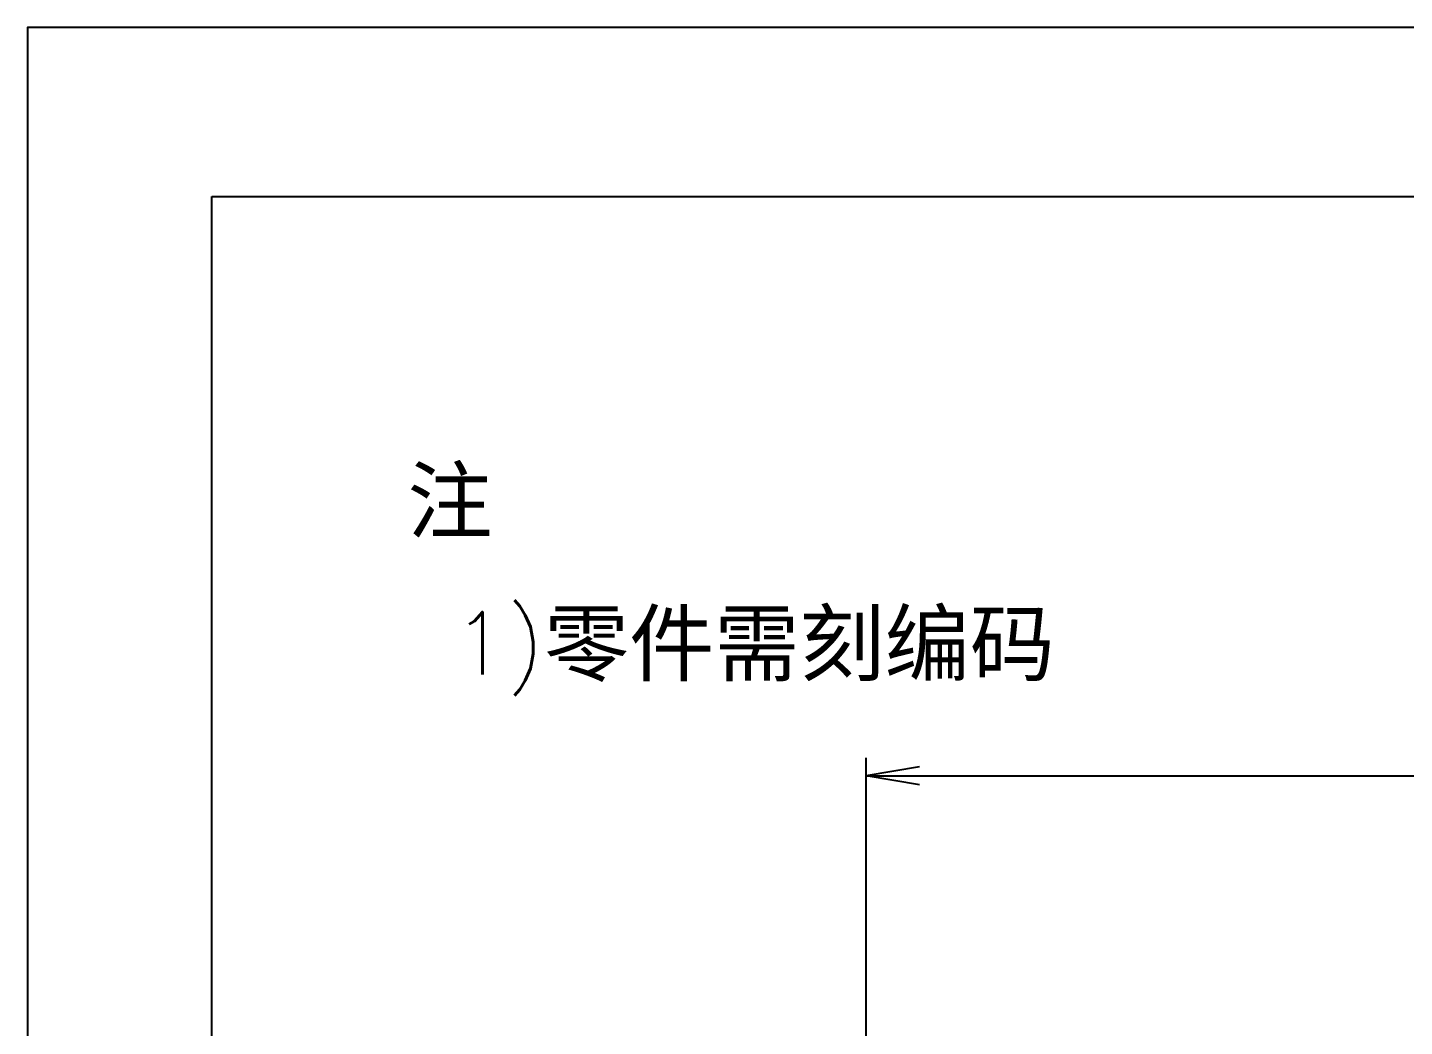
# Model space of a CAD drawing. Header units: millimetres. Extents: x 5606 to 13175, y -3239 to -2051.
# Drawn here: x 5605.6 to 5914.4, y -2275.1 to -2051.2 of the extents above; entities that cross this region are included whole.
import ezdxf

# ---------------------------------------------------------------- set-up
doc = ezdxf.new("R2010")
doc.units = ezdxf.units.MM
doc.layers.add('title_frame', color=7, linetype='Continuous')
doc.layers.add('word_dim', color=253, linetype='Continuous')
doc.styles.get("Standard").update_dxf_attribs({"font": 'romans.shx', "bigfont": 'bigfont.shx'})
doc.dimstyles.new('RS1-4', dxfattribs={"dimscale": 4, "dimtxt": 3.5, "dimasz": 3, "dimexe": 1, "dimexo": 0, "dimgap": 1, "dimtad": 3, "dimdsep": 46, "dimtxsty": 'Standard', "dimblk1": 'OPEN', "dimblk2": 'OPEN', "dimsah": 1, "dimcen": 0, "dimclrd": 256, "dimclre": 256, "dimclrt": 3, "dimadec": 0, "dimazin": 0, "dimtfac": 1, "dimtmove": 0, "dimatfit": 3, "dimldrblk": 'OPEN', "dimfxl": 0, "dimtolj": 1, "dimtzin": 0, "dimarcsym": 0})

# ---------------------------------------------------------------- blocks, each defined once
blk = doc.blocks.new('_Open')
at = {"color": 0, "lineweight": -2}
for p, q in [((-1, 0.167), (0, 0)), ((-1, -0.167), (0, 0)), ((0, 0), (-1, 0))]:
    blk.add_line(p, q, dxfattribs=at)
blk = doc.blocks.new('*D265')
at = {"layer": 'DEFPOINTS', "color": 0, "linetype": 'Continuous', "ltscale": 2}
for p in [(6173.7, -2218.94), (6173.7, -2272.98), (5793.7, -2289.98)]:
    blk.add_point(p, dxfattribs=at)
at = {"layer": 'word_dim', "linetype": 'Continuous', "lineweight": -2, "ltscale": 2}
for p, q in [((5793.7, -2289.98), (5793.7, -2214.94)), ((6173.7, -2272.98), (6173.7, -2214.94)), ((5805.7, -2218.94), (6161.7, -2218.94))]:
    blk.add_line(p, q, dxfattribs=at)
at = {"layer": 'word_dim', "linetype": 'Continuous', "lineweight": -2, "ltscale": 2, "xscale": 12, "yscale": 12, "zscale": 12, "rotation": 180}
blk.add_blockref('_Open', (5793.7, -2218.94), dxfattribs=at)
at = {"layer": 'word_dim', "linetype": 'Continuous', "lineweight": -2, "ltscale": 2, "xscale": 12, "yscale": 12, "zscale": 12}
blk.add_blockref('_Open', (6173.7, -2218.94), dxfattribs=at)
at = {"layer": 'word_dim', "color": 3, "linetype": 'Continuous', "ltscale": 2, "insert": (5983.7, -2207.94), "char_height": 14, "attachment_point": 5}
blk.add_mtext('\\A1;380', dxfattribs=at)

msp = doc.modelspace()

# ---------------------------------------------------------------- linework, layer by layer
at = {"layer": 'title_frame', "color": 4}
msp.add_lwpolyline([(7285.649, -2051.193), (5605.649, -2051.193), (5605.649, -3239.193), (7285.649, -3239.193)], close=True, dxfattribs=at)
at = {"layer": 'title_frame'}
msp.add_lwpolyline([(5646.949, -2089.043), (7244.349, -2089.043), (7244.349, -3201.343), (5646.949, -3201.343)], close=True, dxfattribs=at)

# ---------------------------------------------------------------- texts
at = {"ltscale": 2, "char_height": 14, "attachment_point": 1}
for s, insert, width in [('{\\fSimSun|b0|i0|c134|p2;\\C3;注}', (5690.816, -2150.22), 41.45877), ('{\\Fromans,bigfont|c134;\\C3;1)\\fSimSun|b0|i0|c134|p2;零件需刻编码}', (5701.077, -2182.252), 387.62453)]:
    msp.add_mtext(s, dxfattribs=dict(at, insert=insert, width=width))

# ---------------------------------------------------------------- dimensions: what is measured, and where the dimension line sits
at = {"layer": 'word_dim', "linetype": 'Continuous', "ltscale": 2}
dim = msp.add_linear_dim(base=(6173.698, -2218.944), p1=(5793.698, -2289.977), p2=(6173.698, -2272.977), dimstyle='RS1-4', dxfattribs=at)
dim.commit()
dim.dimension.update_dxf_attribs({"geometry": '*D265', "text_midpoint": (5983.698, -2207.944)})

doc.saveas('drawing.dxf')
